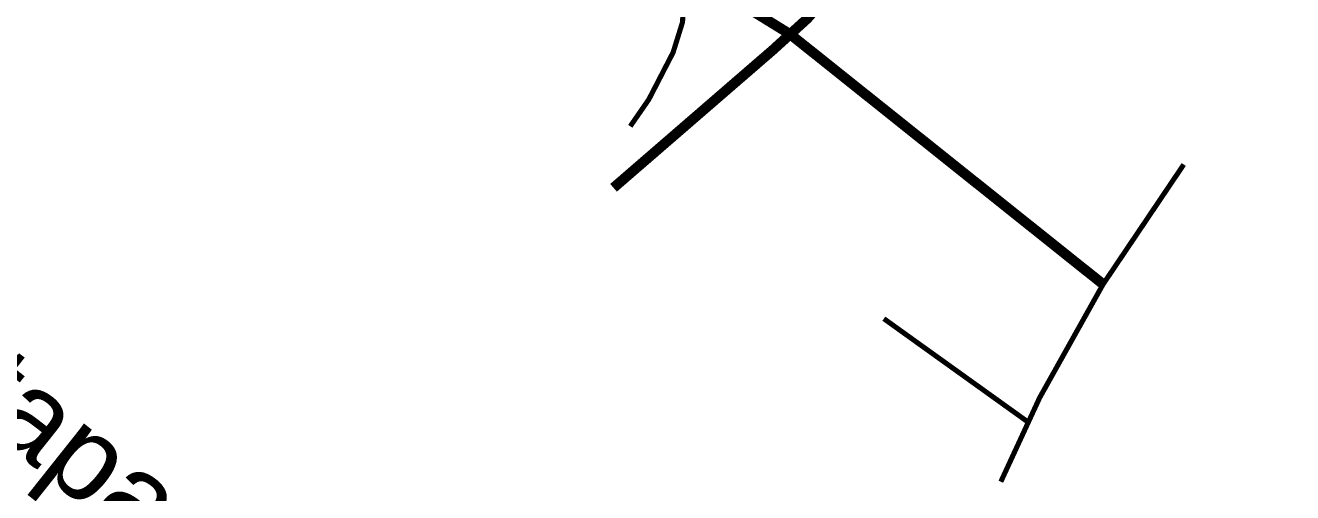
# Model space of a CAD drawing. Header units: metres. Extents: x -664657 to -643449, y -1076720 to -1062383.
# Drawn here: x -660754 to -660009, y -1066681 to -1066406 of the extents above; entities that cross this region are included whole.
import ezdxf

# ---------------------------------------------------------------- set-up
doc = ezdxf.new("R2010")
doc.units = ezdxf.units.M
doc.header["$LTSCALE"] = 0.1
doc.linetypes.add('EVENDASH', pattern=[6.35, 3.175, -3.175])
doc.layers.add('AA_THER_DOPRAVA', color=142, linetype='Continuous')
doc.layers.add('AA_THER_popis', color=6, linetype='Continuous')
doc.styles.get("Standard").update_dxf_attribs({"font": 'arial.ttf', "width": 0.8})

msp = doc.modelspace()

# ---------------------------------------------------------------- linework, layer by layer
at = {"layer": 'AA_THER_DOPRAVA', "color": 136, "linetype": 'EVENDASH', "ltscale": 5}
for points, const_width in [([(-660011.542, -1065999.331), (-660072.589, -1066088.878), (-660176.756, -1066244.71), (-660202.243, -1066284.28), (-660236.056, -1066330.388), (-660279.187, -1066384.962), (-660293.774, -1066401.862), (-660314.131, -1066420.381), (-660407.768, -1066501.376)], 6), ([(-660609.728, -1066250.192), (-660475.799, -1066321.298), (-660383.164, -1066362.298), (-660303.953, -1066411.122)], 6), ([(-660397.939, -1066465.22), (-660387.059, -1066449.508), (-660372.758, -1066421.827), (-660367.204, -1066404.004), (-660366.259, -1066384.332), (-660368.145, -1066371.555)], 3), ([(-660119.969, -1066558.062), (-660303.953, -1066411.122)], 6), ([(-660180.089, -1066674.136), (-660157.287, -1066624.792), (-660119.969, -1066558.062), (-660072.558, -1066487.682)], 3), ([(-660248.842, -1066578.317), (-660163.937, -1066639.184)], 3)]:
    msp.add_lwpolyline(points, dxfattribs=dict(at, const_width=const_width))

# ---------------------------------------------------------------- texts
at = {"layer": 'AA_THER_popis'}
msp.add_text('první etapa', height=50, rotation=321.512676, dxfattribs=at).set_placement((-660959.258, -1066497.977))

doc.saveas('drawing.dxf')
